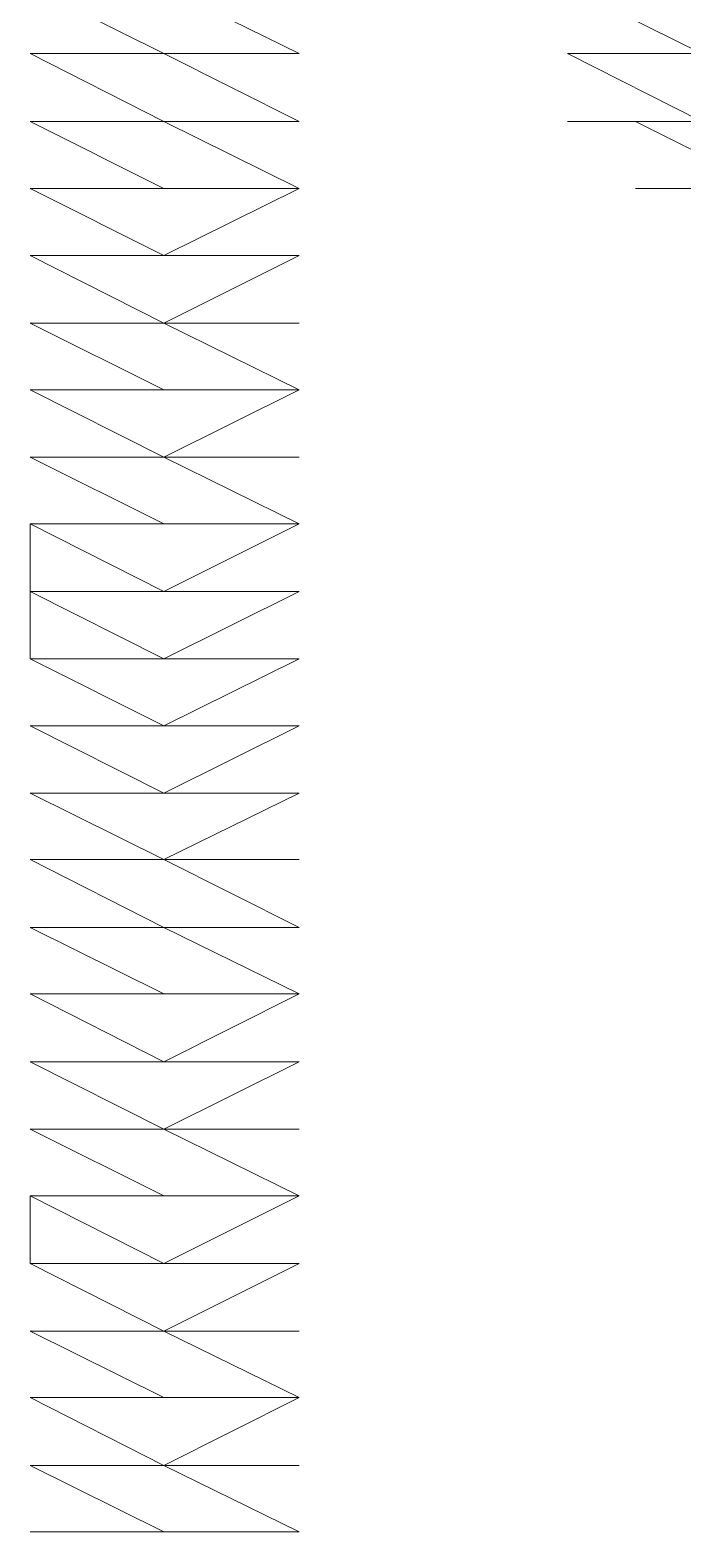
# Model space of a CAD drawing. Header units: millimetres. Extents: x 0 to 17945, y -132 to 1785.
# Drawn here: x 9885.179 to 9886.468, y 126.932 to 129.897 of the extents above; entities that cross this region are included whole.
import ezdxf

# ---------------------------------------------------------------- set-up
doc = ezdxf.new("R2010")
doc.units = ezdxf.units.MM

# ---------------------------------------------------------------- blocks, each defined once
blk = doc.blocks.new('TCR_GROWATT_40KTL3_X_FRONT')
at = {"color": 1, "lineweight": 9}
for points in [[(441.0019, 129.9815), (441.2658, 129.8501), (441.5334, 129.8501), (441.2658, 129.9815)], [(442.0628, 129.9815), (442.3277, 129.8501), (442.5946, 129.8501), (442.3277, 129.9815)], [(441.0019, 129.8501), (441.2658, 129.8501), (441.5334, 129.8501), (441.2658, 129.8501)], [(441.0019, 129.8501), (441.2658, 129.8501), (441.5334, 129.8501), (441.2658, 129.8501)], [(441.0019, 129.8501), (441.2658, 129.8501), (441.5334, 129.8501), (441.2658, 129.8501)], [(441.0019, 129.8501), (441.2658, 129.8501), (441.5334, 129.8501), (441.2658, 129.8501)], [(441.0019, 129.8501), (441.2658, 129.8501), (441.5334, 129.8501), (441.2658, 129.8501)], [(441.0019, 129.8501), (441.2658, 129.8501), (441.5334, 129.8501), (441.2658, 129.8501)], [(441.0019, 129.8501), (441.2658, 129.8501), (441.5334, 129.8501), (441.2658, 129.8501)], [(441.0019, 129.8501), (441.2658, 129.8501), (441.5334, 129.8501), (441.2658, 129.8501)], [(441.0019, 129.8501), (441.2658, 129.8501), (441.5334, 129.8501), (441.2658, 129.8501)], [(441.0019, 129.8501), (441.2658, 129.8501), (441.5334, 129.8501), (441.2658, 129.8501)], [(441.0019, 129.8501), (441.2658, 129.8501), (441.5334, 129.8501), (441.2658, 129.8501)], [(442.0628, 129.8501), (442.3277, 129.8501), (442.5946, 129.8501), (442.3277, 129.8501)], [(442.0628, 129.8501), (442.3277, 129.8501), (442.5946, 129.8501), (442.3277, 129.8501)], [(442.0628, 129.8501), (442.3277, 129.8501), (442.5946, 129.8501), (442.3277, 129.8501)], [(442.0628, 129.8501), (442.3277, 129.8501), (442.5946, 129.8501), (442.3277, 129.8501)], [(442.0628, 129.8501), (442.3277, 129.8501), (442.5946, 129.8501), (442.8595, 129.8501), (442.5946, 129.8501), (442.3277, 129.8501)], [(442.0628, 129.8501), (442.3277, 129.8501), (442.5946, 129.8501), (442.8595, 129.8501), (442.5946, 129.8501), (442.3277, 129.8501)], [(442.0628, 129.8501), (442.3277, 129.8501), (442.5946, 129.8501), (442.8595, 129.8501), (442.5946, 129.8501), (442.3277, 129.8501)], [(442.0628, 129.8501), (442.3277, 129.8501), (442.5946, 129.8501), (442.8595, 129.8501), (442.5946, 129.8501), (442.3277, 129.8501)], [(442.0628, 129.8501), (442.3277, 129.8501), (442.5946, 129.8501), (442.8595, 129.8501), (442.5946, 129.8501), (442.3277, 129.8501)], [(442.0628, 129.8501), (442.3277, 129.8501), (442.5946, 129.8501), (442.8595, 129.8501), (442.5946, 129.8501), (442.3277, 129.8501)], [(442.0628, 129.8501), (442.3277, 129.8501), (442.5946, 129.8501), (442.8595, 129.8501), (442.5946, 129.8501), (442.3277, 129.8501)], [(442.0628, 129.8501), (442.3277, 129.8501), (442.5946, 129.8501), (442.8595, 129.8501), (442.5946, 129.8501), (442.3277, 129.8501)], [(441.0019, 129.7163), (441.2658, 129.7163), (441.5334, 129.7163), (441.2658, 129.7163)], [(441.0019, 129.7163), (441.2658, 129.7163), (441.5334, 129.7163), (441.2658, 129.7163)], [(441.0019, 129.7163), (441.2658, 129.7163), (441.5334, 129.7163), (441.2658, 129.7163)], [(441.0019, 129.7163), (441.2658, 129.7163), (441.5334, 129.7163), (441.2658, 129.7163)], [(441.0019, 129.7163), (441.2658, 129.7163), (441.5334, 129.7163), (441.2658, 129.7163)], [(441.0019, 129.7163), (441.2658, 129.7163), (441.5334, 129.7163), (441.2658, 129.7163)], [(441.0019, 129.7163), (441.2658, 129.7163), (441.5334, 129.7163), (441.2658, 129.7163)], [(441.0019, 129.7163), (441.2658, 129.7163), (441.5334, 129.7163), (441.2658, 129.7163)], [(441.0019, 129.7163), (441.2658, 129.7163), (441.5334, 129.7163), (441.2658, 129.7163)], [(441.0019, 129.7163), (441.2658, 129.7163), (441.5334, 129.7163), (441.2658, 129.7163)], [(441.0019, 129.7163), (441.2658, 129.7163), (441.5334, 129.7163), (441.2658, 129.7163)], [(441.0019, 129.7163), (441.2658, 129.5835), (441.5334, 129.5835), (441.2658, 129.7163)], [(441.0019, 129.7163), (441.2658, 129.7163), (441.5334, 129.7163), (441.2658, 129.7163)], [(442.0628, 129.7163), (442.3277, 129.7163), (442.5946, 129.7163), (442.8595, 129.7163), (442.5946, 129.7163), (442.3277, 129.7163)], [(442.0628, 129.7163), (442.3277, 129.7163), (442.5946, 129.7163), (442.8595, 129.7163), (442.5946, 129.7163), (442.3277, 129.7163)], [(442.1966, 129.7163), (442.4614, 129.7163), (442.7257, 129.7163), (442.4614, 129.7163)], [(442.1966, 129.7163), (442.4614, 129.7163), (442.7257, 129.7163), (442.4614, 129.7163)], [(442.1966, 129.7163), (442.4614, 129.7163), (442.7257, 129.7163), (442.4614, 129.7163)], [(442.1966, 129.7163), (442.4614, 129.7163), (442.7257, 129.7163), (442.4614, 129.7163)], [(442.1966, 129.7163), (442.4614, 129.7163), (442.7257, 129.7163), (442.4614, 129.7163)], [(442.1966, 129.7163), (442.4614, 129.7163), (442.7257, 129.7163), (442.4614, 129.7163)], [(442.1966, 129.7163), (442.4614, 129.7163), (442.7257, 129.7163), (442.4614, 129.7163)], [(442.1966, 129.7163), (442.4614, 129.7163), (442.7257, 129.7163), (442.4614, 129.7163)], [(442.1966, 129.7163), (442.4614, 129.7163), (442.7257, 129.7163), (442.9924, 129.7163), (442.7257, 129.7163), (442.4614, 129.7163)], [(442.1966, 129.7163), (442.4614, 129.7163), (442.7257, 129.7163), (442.9924, 129.7163), (442.7257, 129.7163), (442.4614, 129.7163)], [(442.1966, 129.7163), (442.4614, 129.5835), (442.7257, 129.5835), (442.9924, 129.5835), (442.7257, 129.5835), (442.4614, 129.7163)], [(442.1966, 129.7163), (442.4614, 129.7163), (442.7257, 129.7163), (442.9924, 129.7163), (442.7257, 129.5835), (442.4614, 129.7163)], [(441.0019, 129.5835), (441.2658, 129.5835), (441.5334, 129.5835), (441.2658, 129.5835)], [(441.0019, 129.5835), (441.2658, 129.5835), (441.5334, 129.5835), (441.2658, 129.5835)], [(441.0019, 129.5835), (441.2658, 129.5835), (441.5334, 129.5835), (441.2658, 129.5835)], [(441.0019, 129.5835), (441.2658, 129.5835), (441.5334, 129.5835), (441.2658, 129.5835)], [(441.0019, 129.5835), (441.2658, 129.5835), (441.5334, 129.5835), (441.2658, 129.5835)], [(441.0019, 129.5835), (441.2658, 129.5835), (441.5334, 129.5835), (441.2658, 129.5835)], [(441.0019, 129.5835), (441.2658, 129.5835), (441.5334, 129.5835), (441.2658, 129.5835)], [(441.0019, 129.5835), (441.2658, 129.5835), (441.5334, 129.5835), (441.2658, 129.5835)], [(441.0019, 129.5835), (441.2658, 129.5835), (441.5334, 129.5835), (441.2658, 129.5835)], [(441.0019, 129.5835), (441.2658, 129.5835), (441.5334, 129.5835), (441.2658, 129.5835)], [(441.0019, 129.5835), (441.2658, 129.5835), (441.5334, 129.5835), (441.2658, 129.5835)], [(441.0019, 129.5835), (441.2658, 129.4515), (441.5334, 129.4515), (441.2658, 129.4515)], [(441.0019, 129.5835), (441.2658, 129.5835), (441.5334, 129.5835), (441.2658, 129.4515)], [(442.1966, 129.5835), (442.4614, 129.5835), (442.7257, 129.5835), (442.9924, 129.5835), (442.7257, 129.5835), (442.4614, 129.5835)], [(442.1966, 129.5835), (442.4614, 129.5835), (442.7257, 129.5835), (442.9924, 129.5835), (442.7257, 129.5835), (442.4614, 129.5835)], [(442.1966, 129.5835), (442.4614, 129.5835), (442.7257, 129.5835), (442.9924, 129.5835), (442.7257, 129.5835), (442.4614, 129.5835)], [(442.1966, 129.5835), (442.4614, 129.5835), (442.7257, 129.5835), (442.9924, 129.5835), (442.7257, 129.5835), (442.4614, 129.5835)], [(442.1966, 129.5835), (442.4614, 129.5835), (442.7257, 129.5835), (442.9924, 129.5835), (442.7257, 129.5835), (442.4614, 129.5835)], [(442.1966, 129.5835), (442.4614, 129.5835), (442.7257, 129.5835), (442.9924, 129.5835), (442.7257, 129.5835), (442.4614, 129.5835)], [(442.1966, 129.5835), (442.4614, 129.5835), (442.7257, 129.5835), (442.9924, 129.5835), (442.7257, 129.5835), (442.4614, 129.5835)], [(442.1966, 129.5835), (442.4614, 129.5835), (442.7257, 129.5835), (442.9924, 129.5835), (442.7257, 129.5835), (442.4614, 129.5835)], [(442.1966, 129.5835), (442.4614, 129.5835), (442.7257, 129.5835), (442.9924, 129.5835), (442.7257, 129.5835), (442.4614, 129.5835)], [(441.0019, 129.4515), (441.2658, 129.4515), (441.5334, 129.4515), (441.2658, 129.4515)], [(441.0019, 129.4515), (441.2658, 129.4515), (441.5334, 129.4515), (441.2658, 129.4515)], [(441.0019, 129.4515), (441.2658, 129.4515), (441.5334, 129.4515), (441.2658, 129.4515)], [(441.0019, 129.4515), (441.2658, 129.4515), (441.5334, 129.4515), (441.2658, 129.4515)], [(441.0019, 129.4515), (441.2658, 129.4515), (441.5334, 129.4515), (441.2658, 129.4515)], [(441.0019, 129.4515), (441.2658, 129.4515), (441.5334, 129.4515), (441.2658, 129.4515)], [(441.0019, 129.4515), (441.2658, 129.4515), (441.5334, 129.4515), (441.2658, 129.4515)], [(441.0019, 129.4515), (441.2658, 129.3183), (441.5334, 129.3183), (441.2658, 129.3183)], [(441.0019, 129.4515), (441.2658, 129.4515), (441.5334, 129.4515), (441.2658, 129.3183)], [(441.0019, 129.3183), (441.2658, 129.3183), (441.5334, 129.3183), (441.2658, 129.3183)], [(441.0019, 129.3183), (441.2658, 129.3183), (441.5334, 129.3183), (441.2658, 129.3183)], [(441.0019, 129.3183), (441.2658, 129.3183), (441.5334, 129.3183), (441.2658, 129.3183)], [(441.0019, 129.3183), (441.2658, 129.3183), (441.5334, 129.3183), (441.2658, 129.3183)], [(441.0019, 129.3183), (441.2658, 129.3183), (441.5334, 129.3183), (441.2658, 129.3183)], [(441.0019, 129.3183), (441.2658, 129.3183), (441.5334, 129.3183), (441.2658, 129.3183)], [(441.0019, 129.3183), (441.2658, 129.3183), (441.5334, 129.3183), (441.2658, 129.3183)], [(441.0019, 129.3183), (441.2658, 129.3183), (441.5334, 129.3183), (441.2658, 129.3183)], [(441.0019, 129.3183), (441.2658, 129.3183), (441.5334, 129.3183), (441.2658, 129.3183)], [(441.0019, 129.3183), (441.2658, 129.1863), (441.5334, 129.1863), (441.2658, 129.3183)], [(441.0019, 129.3183), (441.2658, 129.3183), (441.5334, 129.3183), (441.2658, 129.3183)], [(441.0019, 129.1863), (441.2658, 129.1863), (441.5334, 129.1863), (441.2658, 129.1863)], [(441.0019, 129.1863), (441.2658, 129.1863), (441.5334, 129.1863), (441.2658, 129.1863)], [(441.0019, 129.1863), (441.2658, 129.1863), (441.5334, 129.1863), (441.2658, 129.1863)], [(441.0019, 129.1863), (441.2658, 129.1863), (441.5334, 129.1863), (441.2658, 129.1863)], [(441.0019, 129.1863), (441.2658, 129.1863), (441.5334, 129.1863), (441.2658, 129.1863)], [(441.0019, 129.1863), (441.2658, 129.1863), (441.5334, 129.1863), (441.2658, 129.1863)], [(441.0019, 129.1863), (441.2658, 129.1863), (441.5334, 129.1863), (441.2658, 129.1863)], [(441.0019, 129.1863), (441.2658, 129.1863), (441.5334, 129.1863), (441.2658, 129.1863)], [(441.0019, 129.1863), (441.2658, 129.1863), (441.5334, 129.1863), (441.2658, 129.1863)], [(441.0019, 129.1863), (441.2658, 129.1863), (441.5334, 129.1863), (441.2658, 129.1863)], [(441.0019, 129.1863), (441.2658, 129.1863), (441.5334, 129.1863), (441.2658, 129.1863)], [(441.0019, 129.1863), (441.2658, 129.0534), (441.5334, 129.0534), (441.2658, 129.0534)], [(441.0019, 129.1863), (441.2658, 129.1863), (441.5334, 129.1863), (441.2658, 129.0534)], [(441.0019, 129.0534), (441.2658, 129.0534), (441.5334, 129.0534), (441.2658, 129.0534)], [(441.0019, 129.0534), (441.2658, 129.0534), (441.5334, 129.0534), (441.2658, 129.0534)], [(441.0019, 129.0534), (441.2658, 129.0534), (441.5334, 129.0534), (441.2658, 129.0534)], [(441.0019, 129.0534), (441.2658, 129.0534), (441.5334, 129.0534), (441.2658, 129.0534)], [(441.0019, 129.0534), (441.2658, 129.0534), (441.5334, 129.0534), (441.2658, 129.0534)], [(441.0019, 129.0534), (441.2658, 129.0534), (441.5334, 129.0534), (441.2658, 129.0534)], [(441.0019, 129.0534), (441.2658, 129.0534), (441.5334, 129.0534), (441.2658, 129.0534)], [(441.0019, 129.0534), (441.2658, 129.0534), (441.5334, 129.0534), (441.2658, 129.0534)], [(441.0019, 129.0534), (441.2658, 129.0534), (441.5334, 129.0534), (441.2658, 129.0534)], [(441.0019, 129.0534), (441.2658, 128.922), (441.5334, 128.922), (441.2658, 129.0534)], [(441.0019, 129.0534), (441.2658, 129.0534), (441.5334, 129.0534), (441.2658, 129.0534)], [(441.0019, 128.922), (441.2658, 128.922), (441.5334, 128.922), (441.2658, 128.922)], [(441.0019, 128.922), (441.2658, 128.922), (441.5334, 128.922), (441.2658, 128.922)], [(441.0019, 128.922), (441.2658, 128.922), (441.5334, 128.922), (441.2658, 128.922)], [(441.0019, 128.922), (441.2658, 128.922), (441.5334, 128.922), (441.2658, 128.922)], [(441.0019, 128.922), (441.2658, 128.922), (441.5334, 128.922), (441.2658, 128.922)], [(441.0019, 128.922), (441.2658, 128.922), (441.5334, 128.922), (441.2658, 128.922)], [(441.0019, 128.922), (441.2658, 128.922), (441.5334, 128.922), (441.2658, 128.922)], [(441.0019, 128.922), (441.2658, 128.922), (441.5334, 128.922), (441.2658, 128.922)], [(441.0019, 128.922), (441.2658, 128.922), (441.5334, 128.922), (441.2658, 128.922)], [(441.0019, 128.922), (441.2658, 128.922), (441.5334, 128.922), (441.2658, 128.922)], [(441.0019, 128.922), (441.2658, 128.7883), (441.5334, 128.7883), (441.2658, 128.7883), (441.0019, 128.7883)], [(441.0019, 128.922), (441.2658, 128.922), (441.5334, 128.922), (441.2658, 128.7883), (441.0019, 128.7883)], [(441.0019, 128.7883), (441.2658, 128.7883), (441.5334, 128.7883), (441.2658, 128.7883)], [(441.0019, 128.7883), (441.2658, 128.7883), (441.5334, 128.7883), (441.2658, 128.7883)], [(441.0019, 128.7883), (441.2658, 128.7883), (441.5334, 128.7883), (441.2658, 128.7883)], [(441.0019, 128.7883), (441.2658, 128.7883), (441.5334, 128.7883), (441.2658, 128.7883)], [(441.0019, 128.7883), (441.2658, 128.7883), (441.5334, 128.7883), (441.2658, 128.7883)], [(441.0019, 128.7883), (441.2658, 128.7883), (441.5334, 128.7883), (441.2658, 128.7883)], [(441.0019, 128.7883), (441.2658, 128.7883), (441.5334, 128.7883), (441.2658, 128.7883)], [(441.0019, 128.7883), (441.2658, 128.7883), (441.5334, 128.7883), (441.2658, 128.7883)], [(441.0019, 128.7883), (441.2658, 128.7883), (441.5334, 128.7883), (441.2658, 128.7883)], [(441.0019, 128.7883), (441.2658, 128.7883), (441.5334, 128.7883), (441.2658, 128.7883)], [(441.0019, 128.7883), (441.2658, 128.7883), (441.5334, 128.7883), (441.2658, 128.7883)], [(441.0019, 128.7883), (441.2658, 128.7883), (441.5334, 128.7883), (441.2658, 128.7883)], [(441.0019, 128.7883), (441.2658, 128.6554), (441.5334, 128.6554), (441.2658, 128.6554), (441.0019, 128.6554)], [(441.0019, 128.7883), (441.2658, 128.7883), (441.5334, 128.7883), (441.2658, 128.6554), (441.0019, 128.6554)], [(441.0019, 128.6554), (441.2658, 128.6554), (441.5334, 128.6554), (441.2658, 128.6554)], [(441.0019, 128.6554), (441.2658, 128.6554), (441.5334, 128.6554), (441.2658, 128.6554)], [(441.0019, 128.6554), (441.2658, 128.6554), (441.5334, 128.6554), (441.2658, 128.6554)], [(441.0019, 128.6554), (441.2658, 128.6554), (441.5334, 128.6554), (441.2658, 128.6554)], [(441.0019, 128.6554), (441.2658, 128.6554), (441.5334, 128.6554), (441.2658, 128.6554)], [(441.0019, 128.6554), (441.2658, 128.6554), (441.5334, 128.6554), (441.2658, 128.6554)], [(441.0019, 128.6554), (441.2658, 128.5234), (441.5334, 128.5234), (441.2658, 128.5234)], [(441.0019, 128.6554), (441.2658, 128.6554), (441.5334, 128.6554), (441.2658, 128.5234)], [(441.0019, 128.5234), (441.2658, 128.5234), (441.5334, 128.5234), (441.2658, 128.5234)], [(441.0019, 128.5234), (441.2658, 128.5234), (441.5334, 128.5234), (441.2658, 128.5234)], [(441.0019, 128.5234), (441.2658, 128.5234), (441.5334, 128.5234), (441.2658, 128.5234)], [(441.0019, 128.5234), (441.2658, 128.5234), (441.5334, 128.5234), (441.2658, 128.5234)], [(441.0019, 128.5234), (441.2658, 128.5234), (441.5334, 128.5234), (441.2658, 128.5234)], [(441.0019, 128.5234), (441.2658, 128.5234), (441.5334, 128.5234), (441.2658, 128.5234)], [(441.0019, 128.5234), (441.2658, 128.5234), (441.5334, 128.5234), (441.2658, 128.5234)], [(441.0019, 128.5234), (441.2658, 128.5234), (441.5334, 128.5234), (441.2658, 128.5234)], [(441.0019, 128.5234), (441.2658, 128.5234), (441.5334, 128.5234), (441.2658, 128.5234)], [(441.0019, 128.5234), (441.2658, 128.5234), (441.5334, 128.5234), (441.2658, 128.5234)], [(441.0019, 128.5234), (441.2658, 128.3902), (441.5334, 128.3902), (441.2658, 128.3902)], [(441.0019, 128.5234), (441.2658, 128.5234), (441.5334, 128.5234), (441.2658, 128.3902)], [(441.0019, 128.3902), (441.2658, 128.3902), (441.5334, 128.3902), (441.2658, 128.3902)], [(441.0019, 128.3902), (441.2658, 128.3902), (441.5334, 128.3902), (441.2658, 128.3902)], [(441.0019, 128.3902), (441.2658, 128.3902), (441.5334, 128.3902), (441.2658, 128.3902)], [(441.0019, 128.3902), (441.2658, 128.3902), (441.5334, 128.3902), (441.2658, 128.3902)], [(441.0019, 128.3902), (441.2658, 128.3902), (441.5334, 128.3902), (441.2658, 128.3902)], [(441.0019, 128.3902), (441.2658, 128.3902), (441.5334, 128.3902), (441.2658, 128.3902)], [(441.0019, 128.3902), (441.2658, 128.3902), (441.5334, 128.3902), (441.2658, 128.3902)], [(441.0019, 128.3902), (441.2658, 128.3902), (441.5334, 128.3902), (441.2658, 128.3902)], [(441.0019, 128.3902), (441.2658, 128.3902), (441.5334, 128.3902), (441.2658, 128.3902)], [(441.0019, 128.3902), (441.2658, 128.3902), (441.5334, 128.3902), (441.2658, 128.3902)], [(441.0019, 128.3902), (441.2658, 128.3902), (441.5334, 128.3902), (441.2658, 128.3902)], [(441.0019, 128.3902), (441.2658, 128.3902), (441.5334, 128.3902), (441.2658, 128.3902)], [(441.0019, 128.3902), (441.2658, 128.3902), (441.5334, 128.3902), (441.2658, 128.3902)], [(441.0019, 128.3902), (441.2658, 128.3902), (441.5334, 128.3902), (441.2658, 128.3902)], [(441.0019, 128.3902), (441.2658, 128.2591), (441.5334, 128.2591), (441.2658, 128.2591)], [(441.0019, 128.3902), (441.2658, 128.3902), (441.5334, 128.3902), (441.2658, 128.2591)], [(441.0019, 128.2591), (441.2658, 128.2591), (441.5334, 128.2591), (441.2658, 128.2591)], [(441.0019, 128.2591), (441.2658, 128.2591), (441.5334, 128.2591), (441.2658, 128.2591)], [(441.0019, 128.2591), (441.2658, 128.2591), (441.5334, 128.2591), (441.2658, 128.2591)], [(441.0019, 128.2591), (441.2658, 128.2591), (441.5334, 128.2591), (441.2658, 128.2591)], [(441.0019, 128.2591), (441.2658, 128.2591), (441.5334, 128.2591), (441.2658, 128.2591)], [(441.0019, 128.2591), (441.2658, 128.2591), (441.5334, 128.2591), (441.2658, 128.2591)], [(441.0019, 128.2591), (441.2658, 128.2591), (441.5334, 128.2591), (441.2658, 128.2591)], [(441.0019, 128.2591), (441.2658, 128.2591), (441.5334, 128.2591), (441.2658, 128.2591)], [(441.0019, 128.2591), (441.2658, 128.2591), (441.5334, 128.2591), (441.2658, 128.2591)], [(441.0019, 128.2591), (441.2658, 128.2591), (441.5334, 128.2591), (441.2658, 128.2591)], [(441.0019, 128.2591), (441.2658, 128.2591), (441.5334, 128.2591), (441.2658, 128.2591)], [(441.0019, 128.2591), (441.2658, 128.2591), (441.5334, 128.2591), (441.2658, 128.2591)], [(441.0019, 128.2591), (441.2658, 128.1253), (441.5334, 128.1253), (441.2658, 128.2591)], [(441.0019, 128.2591), (441.2658, 128.2591), (441.5334, 128.2591), (441.2658, 128.2591)], [(441.0019, 128.1253), (441.2658, 128.1253), (441.5334, 128.1253), (441.2658, 128.1253)], [(441.0019, 128.1253), (441.2658, 128.1253), (441.5334, 128.1253), (441.2658, 128.1253)], [(441.0019, 128.1253), (441.2658, 128.1253), (441.5334, 128.1253), (441.2658, 128.1253)], [(441.0019, 128.1253), (441.2658, 128.1253), (441.5334, 128.1253), (441.2658, 128.1253)], [(441.0019, 128.1253), (441.2658, 128.1253), (441.5334, 128.1253), (441.2658, 128.1253)], [(441.0019, 128.1253), (441.2658, 128.1253), (441.5334, 128.1253), (441.2658, 128.1253)], [(441.0019, 128.1253), (441.2658, 128.1253), (441.5334, 128.1253), (441.2658, 128.1253)], [(441.0019, 128.1253), (441.2658, 128.1253), (441.5334, 128.1253), (441.2658, 128.1253)], [(441.0019, 128.1253), (441.2658, 127.994), (441.5334, 127.994), (441.2658, 128.1253)], [(441.0019, 128.1253), (441.2658, 128.1253), (441.5334, 128.1253), (441.2658, 128.1253)], [(441.0019, 127.994), (441.2658, 127.994), (441.5334, 127.994), (441.2658, 127.994)], [(441.0019, 127.994), (441.2658, 127.994), (441.5334, 127.994), (441.2658, 127.994)], [(441.0019, 127.994), (441.2658, 127.994), (441.5334, 127.994), (441.2658, 127.994)], [(441.0019, 127.994), (441.2658, 127.994), (441.5334, 127.994), (441.2658, 127.994)], [(441.0019, 127.994), (441.2658, 127.994), (441.5334, 127.994), (441.2658, 127.994)], [(441.0019, 127.994), (441.2658, 127.994), (441.5334, 127.994), (441.2658, 127.994)], [(441.0019, 127.994), (441.2658, 127.994), (441.5334, 127.994), (441.2658, 127.994)], [(441.0019, 127.994), (441.2658, 127.994), (441.5334, 127.994), (441.2658, 127.994)], [(441.0019, 127.994), (441.2658, 127.994), (441.5334, 127.994), (441.2658, 127.994)], [(441.0019, 127.994), (441.2658, 127.994), (441.5334, 127.994), (441.2658, 127.994)], [(441.0019, 127.994), (441.2658, 127.994), (441.5334, 127.994), (441.2658, 127.994)], [(441.0019, 127.994), (441.2658, 127.994), (441.5334, 127.994), (441.2658, 127.994)], [(441.0019, 127.994), (441.2658, 127.994), (441.5334, 127.994), (441.2658, 127.994)], [(441.0019, 127.994), (441.2658, 127.8602), (441.5334, 127.8602), (441.2658, 127.8602)], [(441.0019, 127.994), (441.2658, 127.994), (441.5334, 127.994), (441.2658, 127.8602)], [(441.0019, 127.8602), (441.2658, 127.8602), (441.5334, 127.8602), (441.2658, 127.8602)], [(441.0019, 127.8602), (441.2658, 127.8602), (441.5334, 127.8602), (441.2658, 127.8602)], [(441.0019, 127.8602), (441.2658, 127.8602), (441.5334, 127.8602), (441.2658, 127.8602)], [(441.0019, 127.8602), (441.2658, 127.8602), (441.5334, 127.8602), (441.2658, 127.8602)], [(441.0019, 127.8602), (441.2658, 127.8602), (441.5334, 127.8602), (441.2658, 127.8602)], [(441.0019, 127.8602), (441.2658, 127.8602), (441.5334, 127.8602), (441.2658, 127.8602)], [(441.0019, 127.8602), (441.2658, 127.8602), (441.5334, 127.8602), (441.2658, 127.8602)], [(441.0019, 127.8602), (441.2658, 127.8602), (441.5334, 127.8602), (441.2658, 127.8602)], [(441.0019, 127.8602), (441.2658, 127.8602), (441.5334, 127.8602), (441.2658, 127.8602)], [(441.0019, 127.8602), (441.2658, 127.8602), (441.5334, 127.8602), (441.2658, 127.8602)], [(441.0019, 127.8602), (441.2658, 127.8602), (441.5334, 127.8602), (441.2658, 127.8602)], [(441.0019, 127.8602), (441.2658, 127.8602), (441.5334, 127.8602), (441.2658, 127.8602)], [(441.0019, 127.8602), (441.2658, 127.8602), (441.5334, 127.8602), (441.2658, 127.8602)], [(441.0019, 127.8602), (441.2658, 127.7273), (441.5334, 127.7273), (441.2658, 127.7273)], [(441.0019, 127.8602), (441.2658, 127.8602), (441.5334, 127.8602), (441.2658, 127.7273)], [(441.0019, 127.7273), (441.2658, 127.7273), (441.5334, 127.7273), (441.2658, 127.7273)], [(441.0019, 127.7273), (441.2658, 127.7273), (441.5334, 127.7273), (441.2658, 127.7273)], [(441.0019, 127.7273), (441.2658, 127.7273), (441.5334, 127.7273), (441.2658, 127.7273)], [(441.0019, 127.7273), (441.2658, 127.7273), (441.5334, 127.7273), (441.2658, 127.7273)], [(441.0019, 127.7273), (441.2658, 127.7273), (441.5334, 127.7273), (441.2658, 127.7273)], [(441.0019, 127.7273), (441.2658, 127.7273), (441.5334, 127.7273), (441.2658, 127.7273)], [(441.0019, 127.7273), (441.2658, 127.5953), (441.5334, 127.5953), (441.2658, 127.7273)], [(441.0019, 127.7273), (441.2658, 127.7273), (441.5334, 127.7273), (441.2658, 127.7273)], [(441.0019, 127.5953), (441.2658, 127.5953), (441.5334, 127.5953), (441.2658, 127.5953)], [(441.0019, 127.5953), (441.2658, 127.5953), (441.5334, 127.5953), (441.2658, 127.5953)], [(441.0019, 127.5953), (441.2658, 127.5953), (441.5334, 127.5953), (441.2658, 127.5953)], [(441.0019, 127.5953), (441.2658, 127.5953), (441.5334, 127.5953), (441.2658, 127.5953)], [(441.0019, 127.5953), (441.2658, 127.5953), (441.5334, 127.5953), (441.2658, 127.5953)], [(441.0019, 127.5953), (441.2658, 127.5953), (441.5334, 127.5953), (441.2658, 127.5953)], [(441.0019, 127.5953), (441.2658, 127.5953), (441.5334, 127.5953), (441.2658, 127.5953)], [(441.0019, 127.5953), (441.2658, 127.5953), (441.5334, 127.5953), (441.2658, 127.5953)], [(441.0019, 127.5953), (441.2658, 127.5953), (441.5334, 127.5953), (441.2658, 127.5953)], [(441.0019, 127.5953), (441.2658, 127.5953), (441.5334, 127.5953), (441.2658, 127.5953)], [(441.0019, 127.5953), (441.2658, 127.4621), (441.5334, 127.4621), (441.2658, 127.4621), (441.0019, 127.4621)], [(441.0019, 127.5953), (441.2658, 127.5953), (441.5334, 127.5953), (441.2658, 127.4621), (441.0019, 127.4621)], [(441.0019, 127.4621), (441.2658, 127.4621), (441.5334, 127.4621), (441.2658, 127.4621)], [(441.0019, 127.4621), (441.2658, 127.4621), (441.5334, 127.4621), (441.2658, 127.4621)], [(441.0019, 127.4621), (441.2658, 127.4621), (441.5334, 127.4621), (441.2658, 127.4621)], [(441.0019, 127.4621), (441.2658, 127.4621), (441.5334, 127.4621), (441.2658, 127.4621)], [(441.0019, 127.4621), (441.2658, 127.4621), (441.5334, 127.4621), (441.2658, 127.4621)], [(441.0019, 127.4621), (441.2658, 127.4621), (441.5334, 127.4621), (441.2658, 127.4621)], [(441.0019, 127.4621), (441.2658, 127.4621), (441.5334, 127.4621), (441.2658, 127.4621)], [(441.0019, 127.4621), (441.2658, 127.3284), (441.5334, 127.3284), (441.2658, 127.3284)], [(441.0019, 127.4621), (441.2658, 127.4621), (441.5334, 127.4621), (441.2658, 127.3284)], [(441.0019, 127.3284), (441.2658, 127.3284), (441.5334, 127.3284), (441.2658, 127.3284)], [(441.0019, 127.3284), (441.2658, 127.3284), (441.5334, 127.3284), (441.2658, 127.3284)], [(441.0019, 127.3284), (441.2658, 127.3284), (441.5334, 127.3284), (441.2658, 127.3284)], [(441.0019, 127.3284), (441.2658, 127.3284), (441.5334, 127.3284), (441.2658, 127.3284)], [(441.0019, 127.3284), (441.2658, 127.3284), (441.5334, 127.3284), (441.2658, 127.3284)], [(441.0019, 127.3284), (441.2658, 127.3284), (441.5334, 127.3284), (441.2658, 127.3284)], [(441.0019, 127.3284), (441.2658, 127.3284), (441.5334, 127.3284), (441.2658, 127.3284)], [(441.0019, 127.3284), (441.2658, 127.3284), (441.5334, 127.3284), (441.2658, 127.3284)], [(441.0019, 127.3284), (441.2658, 127.3284), (441.5334, 127.3284), (441.2658, 127.3284)], [(441.0019, 127.3284), (441.2658, 127.3284), (441.5334, 127.3284), (441.2658, 127.3284)], [(441.0019, 127.3284), (441.2658, 127.1973), (441.5334, 127.1973), (441.2658, 127.3284)], [(441.0019, 127.3284), (441.2658, 127.3284), (441.5334, 127.3284), (441.2658, 127.3284)], [(441.0019, 127.1973), (441.2658, 127.1973), (441.5334, 127.1973), (441.2658, 127.1973)], [(441.0019, 127.1973), (441.2658, 127.1973), (441.5334, 127.1973), (441.2658, 127.1973)], [(441.0019, 127.1973), (441.2658, 127.1973), (441.5334, 127.1973), (441.2658, 127.1973)], [(441.0019, 127.1973), (441.2658, 127.1973), (441.5334, 127.1973), (441.2658, 127.1973)], [(441.0019, 127.1973), (441.2658, 127.1973), (441.5334, 127.1973), (441.2658, 127.1973)], [(441.0019, 127.1973), (441.2658, 127.1973), (441.5334, 127.1973), (441.2658, 127.1973)], [(441.0019, 127.1973), (441.2658, 127.1973), (441.5334, 127.1973), (441.2658, 127.1973)], [(441.0019, 127.1973), (441.2658, 127.1973), (441.5334, 127.1973), (441.2658, 127.1973)], [(441.0019, 127.1973), (441.2658, 127.1973), (441.5334, 127.1973), (441.2658, 127.1973)], [(441.0019, 127.1973), (441.2658, 127.1973), (441.5334, 127.1973), (441.2658, 127.1973)], [(441.0019, 127.1973), (441.2658, 127.1973), (441.5334, 127.1973), (441.2658, 127.1973)], [(441.0019, 127.1973), (441.2658, 127.0635), (441.5334, 127.0635), (441.2658, 127.0635)], [(441.0019, 127.1973), (441.2658, 127.1973), (441.5334, 127.1973), (441.2658, 127.0635)], [(441.0019, 127.0635), (441.2658, 127.0635), (441.5334, 127.0635), (441.2658, 127.0635)], [(441.0019, 127.0635), (441.2658, 127.0635), (441.5334, 127.0635), (441.2658, 127.0635)], [(441.0019, 127.0635), (441.2658, 127.0635), (441.5334, 127.0635), (441.2658, 127.0635)], [(441.0019, 127.0635), (441.2658, 127.0635), (441.5334, 127.0635), (441.2658, 127.0635)], [(441.0019, 127.0635), (441.2658, 127.0635), (441.5334, 127.0635), (441.2658, 127.0635)], [(441.0019, 127.0635), (441.2658, 127.0635), (441.5334, 127.0635), (441.2658, 127.0635)], [(441.0019, 127.0635), (441.2658, 127.0635), (441.5334, 127.0635), (441.2658, 127.0635)], [(441.0019, 127.0635), (441.2658, 127.0635), (441.5334, 127.0635), (441.2658, 127.0635)], [(441.0019, 127.0635), (441.2658, 127.0635), (441.5334, 127.0635), (441.2658, 127.0635)], [(441.0019, 127.0635), (441.2658, 127.0635), (441.5334, 127.0635), (441.2658, 127.0635)], [(441.0019, 127.0635), (441.2658, 127.0635), (441.5334, 127.0635), (441.2658, 127.0635)], [(441.0019, 127.0635), (441.2658, 127.0635), (441.5334, 127.0635), (441.2658, 127.0635)], [(441.0019, 127.0635), (441.2658, 126.9321), (441.5334, 126.9321), (441.2658, 127.0635)], [(441.0019, 127.0635), (441.2658, 127.0635), (441.5334, 127.0635), (441.2658, 127.0635)], [(441.0019, 126.9321), (441.2658, 126.9321), (441.5334, 126.9321), (441.2658, 126.9321)], [(441.0019, 126.9321), (441.2658, 126.9321), (441.5334, 126.9321), (441.2658, 126.9321)], [(441.0019, 126.9321), (441.2658, 126.9321), (441.5334, 126.9321), (441.2658, 126.9321)], [(441.0019, 126.9321), (441.2658, 126.9321), (441.5334, 126.9321), (441.2658, 126.9321)], [(441.0019, 126.9321), (441.2658, 126.9321), (441.5334, 126.9321), (441.2658, 126.9321)], [(441.0019, 126.9321), (441.2658, 126.9321), (441.5334, 126.9321), (441.2658, 126.9321)], [(441.0019, 126.9321), (441.2658, 126.9321), (441.5334, 126.9321), (441.2658, 126.9321)], [(441.0019, 126.9321), (441.2658, 126.9321), (441.5334, 126.9321), (441.2658, 126.9321)]]:
    blk.add_lwpolyline(points, close=True, dxfattribs=at)
for points in [[(441.0019, 129.8501), (441.2658, 129.8501), (441.5334, 129.8501)], [(441.5334, 129.8501), (441.2658, 129.8501), (441.0019, 129.8501)], [(441.0019, 129.8501), (441.2658, 129.8501), (441.5334, 129.8501)], [(441.5334, 129.8501), (441.2658, 129.8501), (441.0019, 129.8501)], [(441.0019, 129.8501), (441.2658, 129.8501), (441.5334, 129.8501)], [(441.5334, 129.8501), (441.2658, 129.8501), (441.0019, 129.8501)], [(441.0019, 129.8501), (441.2658, 129.8501), (441.5334, 129.8501)], [(441.5334, 129.8501), (441.2658, 129.8501), (441.0019, 129.8501)], [(441.0019, 129.8501), (441.2658, 129.8501), (441.5334, 129.8501)], [(441.5334, 129.8501), (441.2658, 129.8501), (441.0019, 129.8501)], [(441.0019, 129.8501), (441.2658, 129.8501), (441.5334, 129.8501)], [(441.5334, 129.8501), (441.2658, 129.8501), (441.0019, 129.8501)], [(441.0019, 129.8501), (441.2658, 129.7163), (441.5334, 129.7163)], [(441.5334, 129.7163), (441.2658, 129.8501), (441.0019, 129.8501)], [(442.0628, 129.8501), (442.3277, 129.8501), (442.5946, 129.8501), (442.7257, 129.8501)], [(442.7257, 129.8501), (442.4614, 129.8501), (442.1966, 129.8501), (442.0628, 129.8501)], [(442.0628, 129.8501), (442.3277, 129.8501), (442.5946, 129.8501), (442.7257, 129.8501)], [(442.7257, 129.8501), (442.4614, 129.8501), (442.1966, 129.8501), (442.0628, 129.8501)], [(442.0628, 129.8501), (442.3277, 129.8501), (442.5946, 129.8501), (442.8595, 129.8501)], [(442.8595, 129.8501), (442.5946, 129.8501), (442.3277, 129.8501), (442.0628, 129.8501)], [(442.0628, 129.8501), (442.3277, 129.8501), (442.5946, 129.8501), (442.8595, 129.8501)], [(442.8595, 129.8501), (442.5946, 129.8501), (442.3277, 129.8501), (442.0628, 129.8501)], [(442.0628, 129.8501), (442.3277, 129.8501), (442.5946, 129.8501), (442.8595, 129.8501)], [(442.8595, 129.8501), (442.5946, 129.8501), (442.3277, 129.8501), (442.0628, 129.8501)], [(442.0628, 129.8501), (442.3277, 129.7163), (442.5946, 129.7163), (442.8595, 129.7163)], [(442.8595, 129.7163), (442.5946, 129.8501), (442.3277, 129.8501), (442.0628, 129.8501)], [(441.0019, 129.7163), (441.2658, 129.7163), (441.5334, 129.7163)], [(441.5334, 129.7163), (441.2658, 129.7163), (441.0019, 129.7163)], [(441.0019, 129.7163), (441.2658, 129.7163), (441.5334, 129.7163)], [(441.5334, 129.7163), (441.2658, 129.7163), (441.0019, 129.7163)], [(441.0019, 129.7163), (441.2658, 129.7163), (441.5334, 129.7163)], [(441.5334, 129.7163), (441.2658, 129.7163), (441.0019, 129.7163)], [(441.0019, 129.7163), (441.2658, 129.7163), (441.5334, 129.7163)], [(441.5334, 129.7163), (441.2658, 129.7163), (441.0019, 129.7163)], [(441.0019, 129.7163), (441.2658, 129.7163), (441.5334, 129.7163)], [(441.5334, 129.7163), (441.2658, 129.7163), (441.0019, 129.7163)], [(442.1966, 129.7163), (442.4614, 129.7163), (442.7257, 129.7163), (442.9924, 129.7163)], [(442.8595, 129.7163), (442.5946, 129.7163), (442.3277, 129.7163), (442.1966, 129.7163)], [(442.1966, 129.7163), (442.4614, 129.7163), (442.7257, 129.7163), (442.9924, 129.7163)], [(442.8595, 129.7163), (442.5946, 129.7163), (442.3277, 129.7163), (442.1966, 129.7163)], [(442.1966, 129.7163), (442.4614, 129.7163), (442.7257, 129.7163), (442.9924, 129.7163)], [(442.8595, 129.7163), (442.5946, 129.7163), (442.3277, 129.7163), (442.1966, 129.7163)], [(442.1966, 129.7163), (442.4614, 129.7163), (442.7257, 129.7163), (442.9924, 129.7163)], [(442.8595, 129.7163), (442.5946, 129.7163), (442.3277, 129.7163), (442.1966, 129.7163)], [(441.0019, 129.5835), (441.2658, 129.5835), (441.5334, 129.5835)], [(441.5334, 129.5835), (441.2658, 129.5835), (441.0019, 129.5835)], [(441.0019, 129.5835), (441.2658, 129.5835), (441.5334, 129.5835)], [(441.5334, 129.5835), (441.2658, 129.5835), (441.0019, 129.5835)], [(441.0019, 129.5835), (441.2658, 129.5835), (441.5334, 129.5835)], [(441.5334, 129.5835), (441.2658, 129.5835), (441.0019, 129.5835)], [(441.0019, 129.5835), (441.2658, 129.5835), (441.5334, 129.5835)], [(441.5334, 129.5835), (441.2658, 129.5835), (441.0019, 129.5835)], [(441.0019, 129.5835), (441.2658, 129.5835), (441.5334, 129.5835)], [(441.5334, 129.5835), (441.2658, 129.5835), (441.0019, 129.5835)], [(441.0019, 129.5835), (441.2658, 129.5835), (441.5334, 129.5835)], [(441.5334, 129.5835), (441.2658, 129.5835), (441.0019, 129.5835)], [(441.0019, 129.5835), (441.2658, 129.5835), (441.5334, 129.5835)], [(441.5334, 129.5835), (441.2658, 129.5835), (441.0019, 129.5835)], [(442.1966, 129.5835), (442.4614, 129.5835), (442.7257, 129.5835), (442.9924, 129.5835)], [(442.9924, 129.5835), (442.7257, 129.5835), (442.4614, 129.5835), (442.1966, 129.5835)], [(442.1966, 129.5835), (442.4614, 129.5835), (442.7257, 129.5835), (442.9924, 129.5835)], [(442.9924, 129.5835), (442.7257, 129.5835), (442.4614, 129.5835), (442.1966, 129.5835)], [(442.1966, 129.5835), (442.4614, 129.5835), (442.7257, 129.5835), (442.9924, 129.5835)], [(442.9924, 129.5835), (442.7257, 129.5835), (442.4614, 129.5835), (442.1966, 129.5835)], [(441.0019, 129.4515), (441.2658, 129.4515), (441.5334, 129.4515)], [(441.5334, 129.4515), (441.2658, 129.4515), (441.0019, 129.4515)], [(441.0019, 129.4515), (441.2658, 129.4515), (441.5334, 129.4515)], [(441.5334, 129.4515), (441.2658, 129.4515), (441.0019, 129.4515)], [(441.0019, 129.4515), (441.2658, 129.4515), (441.5334, 129.4515)], [(441.5334, 129.4515), (441.2658, 129.4515), (441.0019, 129.4515)], [(441.0019, 129.4515), (441.2658, 129.4515), (441.5334, 129.4515)], [(441.5334, 129.4515), (441.2658, 129.4515), (441.0019, 129.4515)], [(441.0019, 129.4515), (441.2658, 129.4515), (441.5334, 129.4515)], [(441.5334, 129.4515), (441.2658, 129.4515), (441.0019, 129.4515)], [(441.0019, 129.4515), (441.2658, 129.4515), (441.5334, 129.4515)], [(441.5334, 129.4515), (441.2658, 129.4515), (441.0019, 129.4515)], [(441.0019, 129.4515), (441.2658, 129.4515), (441.5334, 129.4515)], [(441.5334, 129.4515), (441.2658, 129.4515), (441.0019, 129.4515)], [(441.0019, 129.3183), (441.2658, 129.3183), (441.5334, 129.3183)], [(441.5334, 129.3183), (441.2658, 129.3183), (441.0019, 129.3183)], [(441.0019, 129.3183), (441.2658, 129.3183), (441.5334, 129.3183)], [(441.5334, 129.3183), (441.2658, 129.3183), (441.0019, 129.3183)], [(441.0019, 129.3183), (441.2658, 129.3183), (441.5334, 129.3183)], [(441.5334, 129.3183), (441.2658, 129.3183), (441.0019, 129.3183)], [(441.0019, 129.3183), (441.2658, 129.3183), (441.5334, 129.3183)], [(441.5334, 129.3183), (441.2658, 129.3183), (441.0019, 129.3183)], [(441.0019, 129.3183), (441.2658, 129.3183), (441.5334, 129.3183)], [(441.5334, 129.3183), (441.2658, 129.3183), (441.0019, 129.3183)], [(441.0019, 129.1863), (441.2658, 129.1863), (441.5334, 129.1863)], [(441.5334, 129.1863), (441.2658, 129.1863), (441.0019, 129.1863)], [(441.0019, 129.1863), (441.2658, 129.1863), (441.5334, 129.1863)], [(441.5334, 129.1863), (441.2658, 129.1863), (441.0019, 129.1863)], [(441.0019, 129.1863), (441.2658, 129.1863), (441.5334, 129.1863)], [(441.5334, 129.1863), (441.2658, 129.1863), (441.0019, 129.1863)], [(441.0019, 129.1863), (441.2658, 129.1863), (441.5334, 129.1863)], [(441.5334, 129.1863), (441.2658, 129.1863), (441.0019, 129.1863)], [(441.0019, 129.1863), (441.2658, 129.1863), (441.5334, 129.1863)], [(441.5334, 129.1863), (441.2658, 129.1863), (441.0019, 129.1863)], [(441.0019, 129.1863), (441.2658, 129.1863), (441.5334, 129.1863)], [(441.5334, 129.1863), (441.2658, 129.1863), (441.0019, 129.1863)], [(441.0019, 129.1863), (441.2658, 129.1863), (441.5334, 129.1863)], [(441.5334, 129.1863), (441.2658, 129.1863), (441.0019, 129.1863)], [(441.0019, 129.1863), (441.2658, 129.1863), (441.5334, 129.1863)], [(441.5334, 129.1863), (441.2658, 129.1863), (441.0019, 129.1863)], [(441.0019, 129.1863), (441.2658, 129.1863), (441.5334, 129.1863)], [(441.5334, 129.1863), (441.2658, 129.1863), (441.0019, 129.1863)], [(441.0019, 129.0534), (441.2658, 129.0534), (441.5334, 129.0534)], [(441.5334, 129.0534), (441.2658, 129.0534), (441.0019, 129.0534)], [(441.0019, 129.0534), (441.2658, 129.0534), (441.5334, 129.0534)], [(441.5334, 129.0534), (441.2658, 129.0534), (441.0019, 129.0534)], [(441.0019, 129.0534), (441.2658, 129.0534), (441.5334, 129.0534)], [(441.5334, 129.0534), (441.2658, 129.0534), (441.0019, 129.0534)], [(441.0019, 129.0534), (441.2658, 129.0534), (441.5334, 129.0534)], [(441.5334, 129.0534), (441.2658, 129.0534), (441.0019, 129.0534)], [(441.0019, 129.0534), (441.2658, 129.0534), (441.5334, 129.0534)], [(441.5334, 129.0534), (441.2658, 129.0534), (441.0019, 129.0534)], [(441.0019, 128.922), (441.2658, 128.922), (441.5334, 128.922)], [(441.5334, 128.922), (441.2658, 128.922), (441.0019, 128.922)], [(441.0019, 128.922), (441.2658, 128.922), (441.5334, 128.922)], [(441.5334, 128.922), (441.2658, 128.922), (441.0019, 128.922)], [(441.0019, 128.922), (441.2658, 128.922), (441.5334, 128.922)], [(441.5334, 128.922), (441.2658, 128.922), (441.0019, 128.922)], [(441.0019, 128.922), (441.2658, 128.922), (441.5334, 128.922)], [(441.5334, 128.922), (441.2658, 128.922), (441.0019, 128.922)], [(441.0019, 128.922), (441.2658, 128.922), (441.5334, 128.922)], [(441.5334, 128.922), (441.2658, 128.922), (441.0019, 128.922)], [(441.0019, 128.922), (441.2658, 128.922), (441.5334, 128.922)], [(441.5334, 128.922), (441.2658, 128.922), (441.0019, 128.922)], [(441.0019, 128.7883), (441.2658, 128.7883), (441.5334, 128.7883)], [(441.5334, 128.7883), (441.2658, 128.7883), (441.0019, 128.7883)], [(441.0019, 128.7883), (441.2658, 128.7883), (441.5334, 128.7883)], [(441.5334, 128.7883), (441.2658, 128.7883), (441.0019, 128.7883)], [(441.0019, 128.7883), (441.2658, 128.7883), (441.5334, 128.7883)], [(441.5334, 128.7883), (441.2658, 128.7883), (441.0019, 128.7883)], [(441.0019, 128.7883), (441.2658, 128.7883), (441.5334, 128.7883)], [(441.5334, 128.7883), (441.2658, 128.7883), (441.0019, 128.7883)], [(441.0019, 128.7883), (441.2658, 128.7883), (441.5334, 128.7883)], [(441.5334, 128.7883), (441.2658, 128.7883), (441.0019, 128.7883)], [(441.0019, 128.7883), (441.2658, 128.7883), (441.5334, 128.7883)], [(441.5334, 128.7883), (441.2658, 128.7883), (441.0019, 128.7883)], [(441.0019, 128.7883), (441.2658, 128.7883), (441.5334, 128.7883)], [(441.5334, 128.7883), (441.2658, 128.7883), (441.0019, 128.7883)], [(441.0019, 128.7883), (441.2658, 128.7883), (441.5334, 128.7883)], [(441.5334, 128.7883), (441.2658, 128.7883), (441.0019, 128.7883)], [(441.0019, 128.6554), (441.2658, 128.6554), (441.5334, 128.6554)], [(441.5334, 128.6554), (441.2658, 128.6554), (441.0019, 128.6554)], [(441.0019, 128.6554), (441.2658, 128.6554), (441.5334, 128.6554)], [(441.5334, 128.6554), (441.2658, 128.6554), (441.0019, 128.6554)], [(441.0019, 128.6554), (441.2658, 128.6554), (441.5334, 128.6554)], [(441.5334, 128.6554), (441.2658, 128.6554), (441.0019, 128.6554)], [(441.0019, 128.6554), (441.2658, 128.6554), (441.5334, 128.6554)], [(441.5334, 128.6554), (441.2658, 128.6554), (441.0019, 128.6554)], [(441.0019, 128.6554), (441.2658, 128.6554), (441.5334, 128.6554)], [(441.5334, 128.6554), (441.2658, 128.6554), (441.0019, 128.6554)], [(441.0019, 128.6554), (441.2658, 128.6554), (441.5334, 128.6554)], [(441.5334, 128.6554), (441.2658, 128.6554), (441.0019, 128.6554)], [(441.0019, 128.5234), (441.2658, 128.5234), (441.5334, 128.5234)], [(441.5334, 128.5234), (441.2658, 128.5234), (441.0019, 128.5234)], [(441.0019, 128.5234), (441.2658, 128.5234), (441.5334, 128.5234)], [(441.5334, 128.5234), (441.2658, 128.5234), (441.0019, 128.5234)], [(441.0019, 128.5234), (441.2658, 128.5234), (441.5334, 128.5234)], [(441.5334, 128.5234), (441.2658, 128.5234), (441.0019, 128.5234)], [(441.0019, 128.5234), (441.2658, 128.5234), (441.5334, 128.5234)], [(441.5334, 128.5234), (441.2658, 128.5234), (441.0019, 128.5234)], [(441.0019, 128.3902), (441.2658, 128.3902), (441.5334, 128.3902)], [(441.5334, 128.3902), (441.2658, 128.3902), (441.0019, 128.3902)], [(441.0019, 128.3902), (441.2658, 128.3902), (441.5334, 128.3902)], [(441.5334, 128.3902), (441.2658, 128.3902), (441.0019, 128.3902)], [(441.0019, 128.3902), (441.2658, 128.3902), (441.5334, 128.3902)], [(441.5334, 128.3902), (441.2658, 128.3902), (441.0019, 128.3902)], [(441.0019, 128.3902), (441.2658, 128.3902), (441.5334, 128.3902)], [(441.5334, 128.3902), (441.2658, 128.3902), (441.0019, 128.3902)], [(441.0019, 128.2591), (441.2658, 128.2591), (441.5334, 128.2591)], [(441.5334, 128.2591), (441.2658, 128.2591), (441.0019, 128.2591)], [(441.0019, 128.2591), (441.2658, 128.2591), (441.5334, 128.2591)], [(441.5334, 128.2591), (441.2658, 128.2591), (441.0019, 128.2591)], [(441.0019, 128.2591), (441.2658, 128.2591), (441.5334, 128.2591)], [(441.5334, 128.2591), (441.2658, 128.2591), (441.0019, 128.2591)], [(441.0019, 128.2591), (441.2658, 128.2591), (441.5334, 128.2591)], [(441.5334, 128.2591), (441.2658, 128.2591), (441.0019, 128.2591)], [(441.0019, 128.1253), (441.2658, 128.1253), (441.5334, 128.1253)], [(441.5334, 128.1253), (441.2658, 128.1253), (441.0019, 128.1253)], [(441.0019, 128.1253), (441.2658, 128.1253), (441.5334, 128.1253)], [(441.5334, 128.1253), (441.2658, 128.1253), (441.0019, 128.1253)], [(441.0019, 128.1253), (441.2658, 128.1253), (441.5334, 128.1253)], [(441.5334, 128.1253), (441.2658, 128.1253), (441.0019, 128.1253)], [(441.0019, 128.1253), (441.2658, 128.1253), (441.5334, 128.1253)], [(441.5334, 128.1253), (441.2658, 128.1253), (441.0019, 128.1253)], [(441.0019, 128.1253), (441.2658, 128.1253), (441.5334, 128.1253)], [(441.5334, 128.1253), (441.2658, 128.1253), (441.0019, 128.1253)], [(441.0019, 128.1253), (441.2658, 128.1253), (441.5334, 128.1253)], [(441.5334, 128.1253), (441.2658, 128.1253), (441.0019, 128.1253)], [(441.0019, 128.1253), (441.2658, 128.1253), (441.5334, 128.1253)], [(441.5334, 128.1253), (441.2658, 128.1253), (441.0019, 128.1253)], [(441.0019, 128.1253), (441.2658, 128.1253), (441.5334, 128.1253)], [(441.5334, 128.1253), (441.2658, 128.1253), (441.0019, 128.1253)], [(441.0019, 127.994), (441.2658, 127.994), (441.5334, 127.994)], [(441.5334, 127.994), (441.2658, 127.994), (441.0019, 127.994)], [(441.0019, 127.994), (441.2658, 127.994), (441.5334, 127.994)], [(441.5334, 127.994), (441.2658, 127.994), (441.0019, 127.994)], [(441.0019, 127.994), (441.2658, 127.994), (441.5334, 127.994)], [(441.5334, 127.994), (441.2658, 127.994), (441.0019, 127.994)], [(441.0019, 127.994), (441.2658, 127.994), (441.5334, 127.994)], [(441.5334, 127.994), (441.2658, 127.994), (441.0019, 127.994)], [(441.0019, 127.994), (441.2658, 127.994), (441.5334, 127.994)], [(441.5334, 127.994), (441.2658, 127.994), (441.0019, 127.994)], [(441.0019, 127.994), (441.2658, 127.994), (441.5334, 127.994)], [(441.5334, 127.994), (441.2658, 127.994), (441.0019, 127.994)], [(441.0019, 127.994), (441.2658, 127.994), (441.5334, 127.994)], [(441.5334, 127.994), (441.2658, 127.994), (441.0019, 127.994)], [(441.0019, 127.994), (441.2658, 127.994), (441.5334, 127.994)], [(441.5334, 127.994), (441.2658, 127.994), (441.0019, 127.994)], [(441.0019, 127.994), (441.2658, 127.994), (441.5334, 127.994)], [(441.5334, 127.994), (441.2658, 127.994), (441.0019, 127.994)], [(441.0019, 127.994), (441.2658, 127.994), (441.5334, 127.994)], [(441.5334, 127.994), (441.2658, 127.994), (441.0019, 127.994)], [(441.0019, 127.994), (441.2658, 127.994), (441.5334, 127.994)], [(441.5334, 127.994), (441.2658, 127.994), (441.0019, 127.994)], [(441.0019, 127.8602), (441.2658, 127.8602), (441.5334, 127.8602)], [(441.5334, 127.8602), (441.2658, 127.8602), (441.0019, 127.8602)], [(441.0019, 127.8602), (441.2658, 127.8602), (441.5334, 127.8602)], [(441.5334, 127.8602), (441.2658, 127.8602), (441.0019, 127.8602)], [(441.0019, 127.8602), (441.2658, 127.8602), (441.5334, 127.8602)], [(441.5334, 127.8602), (441.2658, 127.8602), (441.0019, 127.8602)], [(441.0019, 127.8602), (441.2658, 127.8602), (441.5334, 127.8602)], [(441.5334, 127.8602), (441.2658, 127.8602), (441.0019, 127.8602)], [(441.0019, 127.8602), (441.2658, 127.8602), (441.5334, 127.8602)], [(441.5334, 127.8602), (441.2658, 127.8602), (441.0019, 127.8602)], [(441.0019, 127.8602), (441.2658, 127.8602), (441.5334, 127.8602)], [(441.5334, 127.8602), (441.2658, 127.8602), (441.0019, 127.8602)], [(441.0019, 127.8602), (441.2658, 127.8602), (441.5334, 127.8602)], [(441.5334, 127.8602), (441.2658, 127.8602), (441.0019, 127.8602)], [(441.0019, 127.8602), (441.2658, 127.8602), (441.5334, 127.8602)], [(441.5334, 127.8602), (441.2658, 127.8602), (441.0019, 127.8602)], [(441.0019, 127.8602), (441.2658, 127.8602), (441.5334, 127.8602)], [(441.5334, 127.8602), (441.2658, 127.8602), (441.0019, 127.8602)], [(441.0019, 127.8602), (441.2658, 127.8602), (441.5334, 127.8602)], [(441.5334, 127.8602), (441.2658, 127.8602), (441.0019, 127.8602)], [(441.0019, 127.8602), (441.2658, 127.8602), (441.5334, 127.8602)], [(441.5334, 127.8602), (441.2658, 127.8602), (441.0019, 127.8602)], [(441.0019, 127.8602), (441.2658, 127.8602), (441.5334, 127.8602)], [(441.5334, 127.8602), (441.2658, 127.8602), (441.0019, 127.8602)], [(441.0019, 127.8602), (441.2658, 127.8602), (441.5334, 127.8602)], [(441.5334, 127.8602), (441.2658, 127.8602), (441.0019, 127.8602)], [(441.0019, 127.7273), (441.2658, 127.7273), (441.5334, 127.7273)], [(441.5334, 127.7273), (441.2658, 127.7273), (441.0019, 127.7273)], [(441.0019, 127.7273), (441.2658, 127.7273), (441.5334, 127.7273)], [(441.5334, 127.7273), (441.2658, 127.7273), (441.0019, 127.7273)], [(441.0019, 127.7273), (441.2658, 127.7273), (441.5334, 127.7273)], [(441.5334, 127.7273), (441.2658, 127.7273), (441.0019, 127.7273)], [(441.0019, 127.7273), (441.2658, 127.7273), (441.5334, 127.7273)], [(441.5334, 127.7273), (441.2658, 127.7273), (441.0019, 127.7273)], [(441.0019, 127.7273), (441.2658, 127.7273), (441.5334, 127.7273)], [(441.5334, 127.7273), (441.2658, 127.7273), (441.0019, 127.7273)], [(441.0019, 127.7273), (441.2658, 127.7273), (441.5334, 127.7273)], [(441.5334, 127.7273), (441.2658, 127.7273), (441.0019, 127.7273)], [(441.0019, 127.7273), (441.2658, 127.7273), (441.5334, 127.7273)], [(441.5334, 127.7273), (441.2658, 127.7273), (441.0019, 127.7273)], [(441.0019, 127.7273), (441.2658, 127.7273), (441.5334, 127.7273)], [(441.5334, 127.7273), (441.2658, 127.7273), (441.0019, 127.7273)], [(441.0019, 127.5953), (441.2658, 127.5953), (441.5334, 127.5953)], [(441.5334, 127.5953), (441.2658, 127.5953), (441.0019, 127.5953)], [(441.0019, 127.5953), (441.2658, 127.5953), (441.5334, 127.5953)], [(441.5334, 127.5953), (441.2658, 127.5953), (441.0019, 127.5953)], [(441.0019, 127.5953), (441.2658, 127.5953), (441.5334, 127.5953)], [(441.5334, 127.5953), (441.2658, 127.5953), (441.0019, 127.5953)], [(441.0019, 127.5953), (441.2658, 127.5953), (441.5334, 127.5953)], [(441.5334, 127.5953), (441.2658, 127.5953), (441.0019, 127.5953)], [(441.0019, 127.5953), (441.2658, 127.5953), (441.5334, 127.5953)], [(441.5334, 127.5953), (441.2658, 127.5953), (441.0019, 127.5953)], [(441.0019, 127.5953), (441.2658, 127.5953), (441.5334, 127.5953)], [(441.5334, 127.5953), (441.2658, 127.5953), (441.0019, 127.5953)], [(441.0019, 127.5953), (441.2658, 127.5953), (441.5334, 127.5953)], [(441.5334, 127.5953), (441.2658, 127.5953), (441.0019, 127.5953)], [(441.0019, 127.5953), (441.2658, 127.5953), (441.5334, 127.5953)], [(441.5334, 127.5953), (441.2658, 127.5953), (441.0019, 127.5953)], [(441.0019, 127.5953), (441.2658, 127.5953), (441.5334, 127.5953)], [(441.5334, 127.5953), (441.2658, 127.5953), (441.0019, 127.5953)], [(441.0019, 127.5953), (441.2658, 127.5953), (441.5334, 127.5953)], [(441.5334, 127.5953), (441.2658, 127.5953), (441.0019, 127.5953)], [(441.0019, 127.5953), (441.2658, 127.5953), (441.5334, 127.5953)], [(441.5334, 127.5953), (441.2658, 127.5953), (441.0019, 127.5953)], [(441.0019, 127.5953), (441.2658, 127.5953), (441.5334, 127.5953)], [(441.5334, 127.5953), (441.2658, 127.5953), (441.0019, 127.5953)], [(441.0019, 127.4621), (441.2658, 127.4621), (441.5334, 127.4621)], [(441.5334, 127.4621), (441.2658, 127.4621), (441.0019, 127.4621)], [(441.0019, 127.4621), (441.2658, 127.4621), (441.5334, 127.4621)], [(441.5334, 127.4621), (441.2658, 127.4621), (441.0019, 127.4621)], [(441.0019, 127.4621), (441.2658, 127.4621), (441.5334, 127.4621)], [(441.5334, 127.4621), (441.2658, 127.4621), (441.0019, 127.4621)], [(441.0019, 127.4621), (441.2658, 127.4621), (441.5334, 127.4621)], [(441.5334, 127.4621), (441.2658, 127.4621), (441.0019, 127.4621)], [(441.0019, 127.4621), (441.2658, 127.4621), (441.5334, 127.4621)], [(441.5334, 127.4621), (441.2658, 127.4621), (441.0019, 127.4621)], [(441.0019, 127.4621), (441.2658, 127.4621), (441.5334, 127.4621)], [(441.5334, 127.4621), (441.2658, 127.4621), (441.0019, 127.4621)], [(441.0019, 127.4621), (441.2658, 127.4621), (441.5334, 127.4621)], [(441.5334, 127.4621), (441.2658, 127.4621), (441.0019, 127.4621)], [(441.0019, 127.4621), (441.2658, 127.4621), (441.5334, 127.4621)], [(441.5334, 127.4621), (441.2658, 127.4621), (441.0019, 127.4621)], [(441.0019, 127.4621), (441.2658, 127.4621), (441.5334, 127.4621)], [(441.5334, 127.4621), (441.2658, 127.4621), (441.0019, 127.4621)], [(441.0019, 127.3284), (441.2658, 127.3284), (441.5334, 127.3284)], [(441.5334, 127.3284), (441.2658, 127.3284), (441.0019, 127.3284)], [(441.0019, 127.3284), (441.2658, 127.3284), (441.5334, 127.3284)], [(441.5334, 127.3284), (441.2658, 127.3284), (441.0019, 127.3284)], [(441.0019, 127.3284), (441.2658, 127.3284), (441.5334, 127.3284)], [(441.5334, 127.3284), (441.2658, 127.3284), (441.0019, 127.3284)], [(441.0019, 127.3284), (441.2658, 127.3284), (441.5334, 127.3284)], [(441.5334, 127.3284), (441.2658, 127.3284), (441.0019, 127.3284)], [(441.0019, 127.3284), (441.2658, 127.3284), (441.5334, 127.3284)], [(441.5334, 127.3284), (441.2658, 127.3284), (441.0019, 127.3284)], [(441.0019, 127.3284), (441.2658, 127.3284), (441.5334, 127.3284)], [(441.5334, 127.3284), (441.2658, 127.3284), (441.0019, 127.3284)], [(441.0019, 127.1973), (441.2658, 127.1973), (441.5334, 127.1973)], [(441.5334, 127.1973), (441.2658, 127.1973), (441.0019, 127.1973)], [(441.0019, 127.1973), (441.2658, 127.1973), (441.5334, 127.1973)], [(441.5334, 127.1973), (441.2658, 127.1973), (441.0019, 127.1973)], [(441.0019, 127.1973), (441.2658, 127.1973), (441.5334, 127.1973)], [(441.5334, 127.1973), (441.2658, 127.1973), (441.0019, 127.1973)], [(441.0019, 127.1973), (441.2658, 127.1973), (441.5334, 127.1973)], [(441.5334, 127.1973), (441.2658, 127.1973), (441.0019, 127.1973)], [(441.0019, 127.1973), (441.2658, 127.1973), (441.5334, 127.1973)], [(441.5334, 127.1973), (441.2658, 127.1973), (441.0019, 127.1973)], [(441.0019, 127.0635), (441.2658, 127.0635), (441.5334, 127.0635)], [(441.5334, 127.0635), (441.2658, 127.0635), (441.0019, 127.0635)], [(441.0019, 127.0635), (441.2658, 127.0635), (441.5334, 127.0635)], [(441.5334, 127.0635), (441.2658, 127.0635), (441.0019, 127.0635)], [(441.0019, 127.0635), (441.2658, 127.0635), (441.5334, 127.0635)], [(441.5334, 127.0635), (441.2658, 127.0635), (441.0019, 127.0635)], [(441.0019, 127.0635), (441.2658, 127.0635), (441.5334, 127.0635)], [(441.5334, 127.0635), (441.2658, 127.0635), (441.0019, 127.0635)], [(441.0019, 127.0635), (441.2658, 127.0635), (441.5334, 127.0635)], [(441.5334, 127.0635), (441.2658, 127.0635), (441.0019, 127.0635)], [(441.0019, 127.0635), (441.2658, 127.0635), (441.5334, 127.0635)], [(441.5334, 127.0635), (441.2658, 127.0635), (441.0019, 127.0635)], [(441.0019, 126.9321), (441.2658, 126.9321), (441.5334, 126.9321)], [(441.5334, 126.9321), (441.2658, 126.9321), (441.0019, 126.9321)], [(441.0019, 126.9321), (441.2658, 126.9321), (441.5334, 126.9321)], [(441.5334, 126.9321), (441.2658, 126.9321), (441.0019, 126.9321)], [(441.0019, 126.9321), (441.2658, 126.9321), (441.5334, 126.9321)], [(441.5334, 126.9321), (441.2658, 126.9321), (441.0019, 126.9321)], [(441.0019, 126.9321), (441.2658, 126.9321), (441.5334, 126.9321)], [(441.5334, 126.9321), (441.2658, 126.9321), (441.0019, 126.9321)], [(441.0019, 126.9321), (441.2658, 126.9321), (441.5334, 126.9321)], [(441.5334, 126.9321), (441.2658, 126.9321), (441.0019, 126.9321)]]:
    blk.add_lwpolyline(points, dxfattribs=at)

msp = doc.modelspace()

# ---------------------------------------------------------------- block references
msp.add_blockref('TCR_GROWATT_40KTL3_X_FRONT', (9444.1773, 0))

doc.saveas('drawing.dxf')
